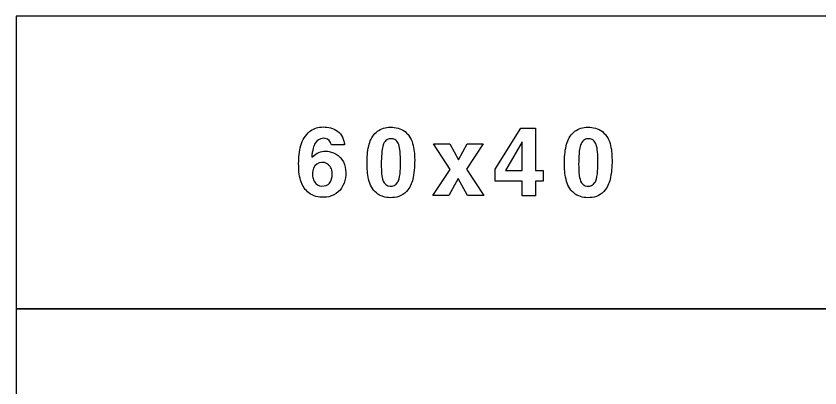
# Model space of a CAD drawing. Extents: x 0 to 4500, y -1000 to 1500.
# Drawn here: x 0 to 1373, y 865 to 1500 of the extents above; entities that cross this region are included whole.
import ezdxf

# ---------------------------------------------------------------- set-up
doc = ezdxf.new("R2010")
doc.units = 0
doc.header["$MEASUREMENT"] = 0

msp = doc.modelspace()

# ---------------------------------------------------------------- linework, layer by layer
for points in [[(0.0001, 1000), (1500, 1000), (1500, 1500), (0.0001, 1500)], [(818.256, 1238.43), (861.648, 1308.73), (887.126, 1308.73), (887.126, 1236.14), (900.074, 1236.14), (900.074, 1217.88), (887.126, 1217.88), (887.126, 1192.8), (864.321, 1192.8), (864.321, 1217.88), (818.256, 1217.88)], [(741.074, 1238.19), (712.98, 1281.83), (740.79, 1281.83), (755.405, 1254.59), (770.381, 1281.83), (797.698, 1281.83), (769.263, 1238.61), (798.475, 1193.79), (770.836, 1193.79), (754.95, 1222.67), (738.628, 1193.79), (711.312, 1193.79)], [(864.321, 1285.37), (835.526, 1236.14), (864.321, 1236.14)], [(0.0001, 0.0001), (1500, 0.0001), (1500, 1000), (0.0001, 1000)]]:
    msp.add_lwpolyline(points, close=True)
for points in [[(560.931, 1280.08), (538.334, 1280.08, 0.0333099), (536.742, 1284.35, 0.308433), (524.154, 1291.31, 0.256298), (510.771, 1283.14, 0.0718547), (507.283, 1274.3, 0.0422837), (504.875, 1259.25, -0.0343264), (513.899, 1265.62, -0.198215), (537.709, 1267.8, -0.294049), (561.916, 1242.24, -0.195966), (555.869, 1206.38, -0.251599), (525.235, 1190.49, -0.162734), (499.984, 1197.94, -0.142524), (486.847, 1216.67, -0.0867955), (482.525, 1244.29, -0.0561633), (485.198, 1275.23, -0.143087), (498.658, 1300.78, -0.165016), (518.164, 1310.05, -0.137094), (543.149, 1307.04, -0.238813), (559.585, 1286.64, -0.0169871)], [(599.225, 1248.18, -0.0563084), (602.126, 1278.34, -0.130301), (612.78, 1299.37, -0.174843), (632.855, 1309.64, -0.147552), (658.352, 1306.46, -0.192146), (676.02, 1285.74, -0.0833996), (680.455, 1258.36, -0.0545507), (678.048, 1224.39, -0.116773), (668.892, 1203.24, -0.221099), (642.561, 1189.95, -0.162564), (617.86, 1195.96, -0.174743), (602.846, 1217.76, -0.0640867), (599.263, 1245.93)], [(936.238, 1248.19, -0.0563084), (939.139, 1278.35, -0.130301), (949.792, 1299.37, -0.174843), (969.868, 1309.65, -0.147552), (995.364, 1306.46, -0.192146), (1013.03, 1285.74, -0.0833996), (1017.47, 1258.37, -0.0545507), (1015.06, 1224.4, -0.116773), (1005.9, 1203.24, -0.221099), (979.573, 1189.95, -0.162564), (954.873, 1195.96, -0.174743), (939.859, 1217.76, -0.0640867), (936.276, 1245.93)], [(623.888, 1233.53, 0.0124589), (624.135, 1230.5, 0.0668192), (626.827, 1218.31, 0.615362), (651.262, 1215.61, 0.0726881), (653.878, 1221.87, 0.0588562), (656.134, 1239.77, 0.0389037), (655.357, 1271.92, 0.084671), (652.191, 1283.12, 0.156013), (646.693, 1288.96, 0.143208), (639.149, 1290.38, 0.172584), (631.585, 1287.41, 0.132565), (626.808, 1279.94, 0.0498315), (624.628, 1269.51, 0.0368731)], [(960.901, 1233.53, 0.0124589), (961.147, 1230.5, 0.0668192), (963.839, 1218.31, 0.615362), (988.275, 1215.62, 0.0726881), (990.891, 1221.88, 0.0588562), (993.147, 1239.77, 0.0389037), (992.369, 1271.92, 0.084671), (989.204, 1283.13, 0.156013), (983.706, 1288.97, 0.143208), (976.161, 1290.39, 0.172584), (968.597, 1287.41, 0.132565), (963.82, 1279.94, 0.0498315), (961.64, 1269.52, 0.0368731)], [(506.145, 1230.64, 0.0641861), (507.15, 1222.43, 0.139351), (511.662, 1214.36, 0.240104), (525.974, 1209.86, 0.267924), (537.235, 1217.96, 0.140614), (539.547, 1234.24, 0.112774), (536.401, 1243.12, 0.271024), (522.316, 1249.98, 0.294594), (507.908, 1240.5, 0.0908659)]]:
    msp.add_lwpolyline(points, format="xyb", close=True)

doc.saveas('drawing.dxf')
